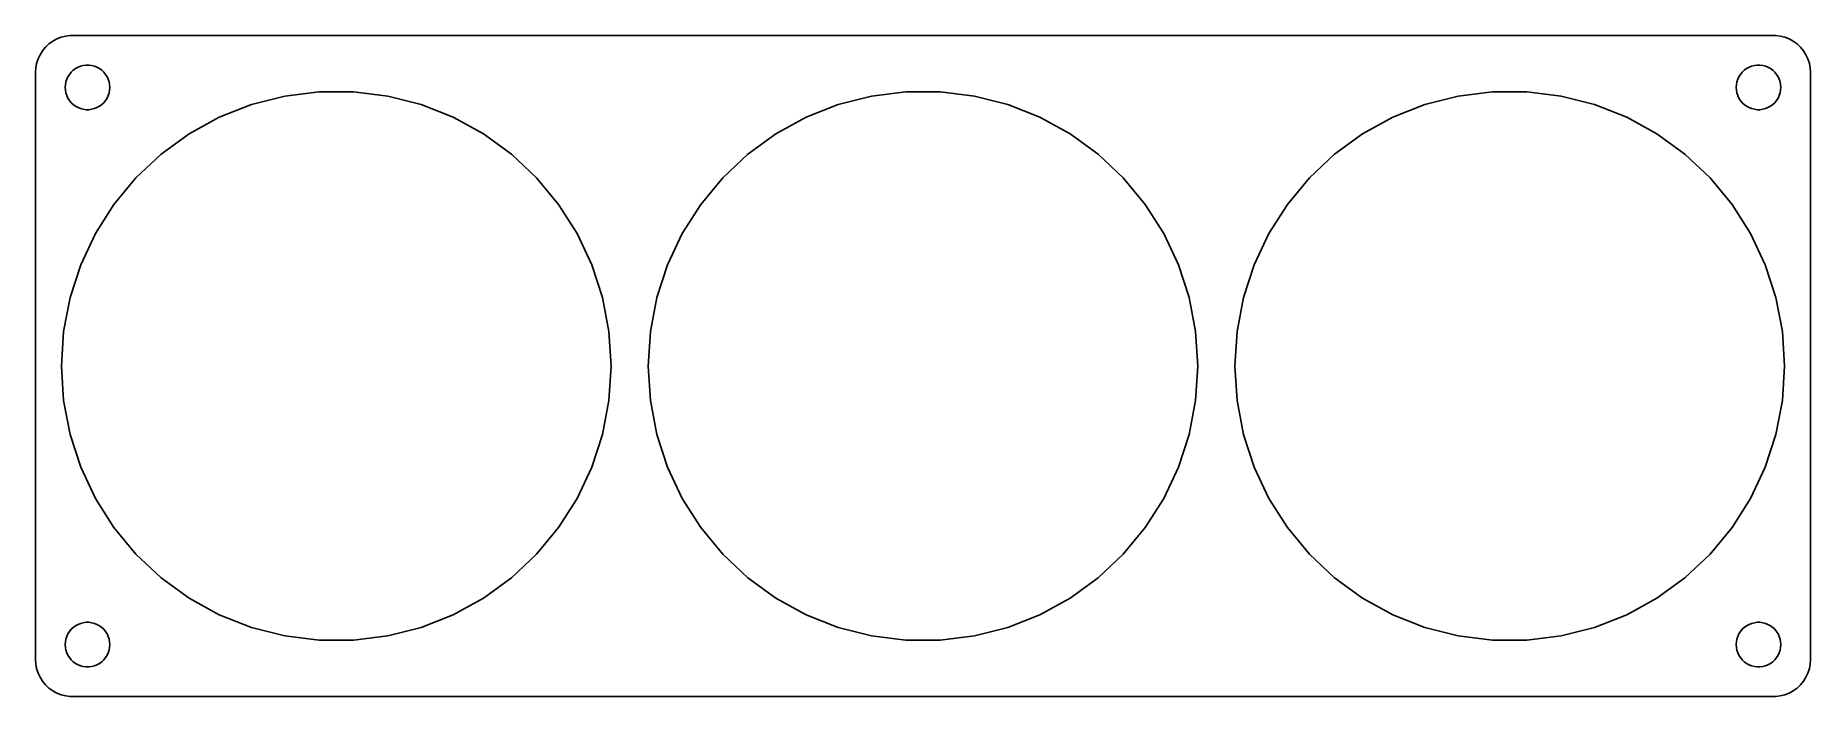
# Model space of a CAD drawing. Header units: metres. Extents: x -120 to 120, y -44 to 44.
import ezdxf

# ---------------------------------------------------------------- set-up
doc = ezdxf.new("R2010")
doc.units = ezdxf.units.M

msp = doc.modelspace()

# ---------------------------------------------------------------- linework, layer by layer
for p, q in [((-117.687, 43.3526), (-118.145, 42.9227)), ((-117.179, 43.7216), (-117.687, 43.3526)), ((-116.629, 44.0241), (-117.179, 43.7216)), ((-116.045, 44.2553), (-116.629, 44.0241)), ((-115.437, 44.4114), (-116.045, 44.2553)), ((-114.814, 44.4901), (-115.437, 44.4114)), ((114.814, 44.4901), (-114.814, 44.4901)), ((115.437, 44.4114), (114.814, 44.4901)), ((116.045, 44.2553), (115.437, 44.4114)), ((116.629, 44.0241), (116.045, 44.2553)), ((117.179, 43.7216), (116.629, 44.0241)), ((117.687, 43.3526), (117.179, 43.7216)), ((118.145, 42.9227), (117.687, 43.3526)), ((-119.343, 40.7434), (-119.461, 40.1267)), ((-119.149, 41.3406), (-119.343, 40.7434)), ((-118.882, 41.9088), (-119.149, 41.3406)), ((-118.545, 42.4389), (-118.882, 41.9088)), ((-118.145, 42.9227), (-118.545, 42.4389)), ((118.545, 42.4389), (118.145, 42.9227)), ((118.882, 41.9088), (118.545, 42.4389)), ((119.149, 41.3406), (118.882, 41.9088)), ((119.343, 40.7434), (119.149, 41.3406)), ((119.461, 40.1267), (119.343, 40.7434)), ((-119.461, 40.1267), (-119.5, 39.5)), ((-119.5, 39.5), (-119.5, -39.5)), ((-115.476, 37.876), (-115.406, 38.2461)), ((-115.406, 38.2461), (-115.289, 38.6044)), ((-115.289, 38.6044), (-115.129, 38.9453)), ((-115.129, 38.9453), (-114.927, 39.2634)), ((-114.927, 39.2634), (-114.687, 39.5536)), ((-114.687, 39.5536), (-114.412, 39.8115)), ((-114.412, 39.8115), (-114.107, 40.033)), ((-114.107, 40.033), (-113.777, 40.2145)), ((-113.777, 40.2145), (-113.427, 40.3532)), ((-113.427, 40.3532), (-113.062, 40.4469)), ((-113.062, 40.4469), (-112.688, 40.4941)), ((-112.688, 40.4941), (-112.312, 40.4941)), ((-112.312, 40.4941), (-111.938, 40.4469)), ((-111.938, 40.4469), (-111.573, 40.3532)), ((-111.573, 40.3532), (-111.223, 40.2145)), ((-111.223, 40.2145), (-110.893, 40.033)), ((-110.893, 40.033), (-110.588, 39.8115)), ((-110.588, 39.8115), (-110.313, 39.5536)), ((-110.313, 39.5536), (-110.073, 39.2634)), ((-110.073, 39.2634), (-109.871, 38.9453)), ((-109.871, 38.9453), (-109.711, 38.6044)), ((-109.711, 38.6044), (-109.594, 38.2461)), ((-109.594, 38.2461), (-109.524, 37.876)), ((109.524, 37.876), (109.594, 38.2461)), ((109.594, 38.2461), (109.711, 38.6044)), ((109.711, 38.6044), (109.871, 38.9453)), ((109.871, 38.9453), (110.073, 39.2634)), ((110.073, 39.2634), (110.313, 39.5536)), ((110.313, 39.5536), (110.588, 39.8115)), ((110.588, 39.8115), (110.893, 40.033)), ((110.893, 40.033), (111.223, 40.2145)), ((111.223, 40.2145), (111.573, 40.3532)), ((111.573, 40.3532), (111.938, 40.4469)), ((111.938, 40.4469), (112.312, 40.4941)), ((112.312, 40.4941), (112.688, 40.4941)), ((112.688, 40.4941), (113.062, 40.4469)), ((113.062, 40.4469), (113.427, 40.3532)), ((113.427, 40.3532), (113.777, 40.2145)), ((113.777, 40.2145), (114.107, 40.033)), ((114.107, 40.033), (114.412, 39.8115)), ((114.412, 39.8115), (114.687, 39.5536)), ((114.687, 39.5536), (114.927, 39.2634)), ((114.927, 39.2634), (115.129, 38.9453)), ((115.129, 38.9453), (115.289, 38.6044)), ((115.289, 38.6044), (115.406, 38.2461)), ((115.406, 38.2461), (115.476, 37.876)), ((119.5, 39.5), (119.461, 40.1267)), ((119.5, -39.5), (119.5, 39.5)), ((-115.5, 37.5), (-115.476, 37.876)), ((-115.476, 37.124), (-115.5, 37.5)), ((-115.406, 36.7539), (-115.476, 37.124)), ((-115.289, 36.3956), (-115.406, 36.7539)), ((-115.129, 36.0547), (-115.289, 36.3956)), ((-114.927, 35.7366), (-115.129, 36.0547)), ((-109.871, 36.0547), (-110.073, 35.7366)), ((-109.711, 36.3956), (-109.871, 36.0547)), ((-109.594, 36.7539), (-109.711, 36.3956)), ((-109.524, 37.124), (-109.594, 36.7539)), ((-109.524, 37.876), (-109.5, 37.5)), ((-109.5, 37.5), (-109.524, 37.124)), ((-90.4336, 35.1891), (-85.9331, 36.3446)), ((-85.9331, 36.3446), (-81.3232, 36.927)), ((-81.3232, 36.927), (-76.6767, 36.927)), ((-76.6767, 36.927), (-72.0669, 36.3446)), ((-72.0669, 36.3446), (-67.5664, 35.1891)), ((-11.4336, 35.1891), (-6.93311, 36.3446)), ((-6.93311, 36.3446), (-2.32324, 36.927)), ((-2.32324, 36.927), (2.32324, 36.927)), ((2.32324, 36.927), (6.93311, 36.3446)), ((6.93311, 36.3446), (11.4336, 35.1891)), ((67.5664, 35.1891), (72.0669, 36.3446)), ((72.0669, 36.3446), (76.6767, 36.927)), ((76.6767, 36.927), (81.3232, 36.927)), ((81.3232, 36.927), (85.9331, 36.3446)), ((85.9331, 36.3446), (90.4336, 35.1891)), ((109.5, 37.5), (109.524, 37.876)), ((109.524, 37.124), (109.5, 37.5)), ((109.594, 36.7539), (109.524, 37.124)), ((109.711, 36.3956), (109.594, 36.7539)), ((109.871, 36.0547), (109.711, 36.3956)), ((110.073, 35.7366), (109.871, 36.0547)), ((115.129, 36.0547), (114.927, 35.7366)), ((115.289, 36.3956), (115.129, 36.0547)), ((115.406, 36.7539), (115.289, 36.3956)), ((115.476, 37.124), (115.406, 36.7539)), ((115.476, 37.876), (115.5, 37.5)), ((115.5, 37.5), (115.476, 37.124)), ((-114.687, 35.4464), (-114.927, 35.7366)), ((-114.412, 35.1885), (-114.687, 35.4464)), ((-114.107, 34.967), (-114.412, 35.1885)), ((-113.777, 34.7855), (-114.107, 34.967)), ((-113.427, 34.6468), (-113.777, 34.7855)), ((-113.062, 34.5531), (-113.427, 34.6468)), ((-112.688, 34.5059), (-113.062, 34.5531)), ((-112.312, 34.5059), (-112.688, 34.5059)), ((-111.938, 34.5531), (-112.312, 34.5059)), ((-111.573, 34.6468), (-111.938, 34.5531)), ((-111.223, 34.7855), (-111.573, 34.6468)), ((-110.893, 34.967), (-111.223, 34.7855)), ((-110.588, 35.1885), (-110.893, 34.967)), ((-110.313, 35.4464), (-110.588, 35.1885)), ((-110.073, 35.7366), (-110.313, 35.4464)), ((-98.8256, 31.2401), (-94.7538, 33.4786)), ((-94.7538, 33.4786), (-90.4336, 35.1891)), ((-67.5664, 35.1891), (-63.2462, 33.4786)), ((-63.2462, 33.4786), (-59.1744, 31.2401)), ((-19.8256, 31.2401), (-15.7538, 33.4786)), ((-15.7538, 33.4786), (-11.4336, 35.1891)), ((11.4336, 35.1891), (15.7538, 33.4786)), ((15.7538, 33.4786), (19.8256, 31.2401)), ((59.1744, 31.2401), (63.2462, 33.4786)), ((63.2462, 33.4786), (67.5664, 35.1891)), ((90.4336, 35.1891), (94.7538, 33.4786)), ((94.7538, 33.4786), (98.8256, 31.2401)), ((110.313, 35.4464), (110.073, 35.7366)), ((110.588, 35.1885), (110.313, 35.4464)), ((110.893, 34.967), (110.588, 35.1885)), ((111.223, 34.7855), (110.893, 34.967)), ((111.573, 34.6468), (111.223, 34.7855)), ((111.938, 34.5531), (111.573, 34.6468)), ((112.312, 34.5059), (111.938, 34.5531)), ((112.688, 34.5059), (112.312, 34.5059)), ((113.062, 34.5531), (112.688, 34.5059)), ((113.427, 34.6468), (113.062, 34.5531)), ((113.777, 34.7855), (113.427, 34.6468)), ((114.107, 34.967), (113.777, 34.7855)), ((114.412, 35.1885), (114.107, 34.967)), ((114.687, 35.4464), (114.412, 35.1885)), ((114.927, 35.7366), (114.687, 35.4464)), ((-102.585, 28.509), (-98.8256, 31.2401)), ((-59.1744, 31.2401), (-55.4153, 28.509)), ((-23.5847, 28.509), (-19.8256, 31.2401)), ((19.8256, 31.2401), (23.5847, 28.509)), ((55.4153, 28.509), (59.1744, 31.2401)), ((98.8256, 31.2401), (102.585, 28.509)), ((-105.972, 25.3282), (-102.585, 28.509)), ((-55.4153, 28.509), (-52.0282, 25.3282)), ((-26.9718, 25.3282), (-23.5847, 28.509)), ((23.5847, 28.509), (26.9718, 25.3282)), ((52.0282, 25.3282), (55.4153, 28.509)), ((102.585, 28.509), (105.972, 25.3282)), ((-108.934, 21.748), (-105.972, 25.3282)), ((-52.0282, 25.3282), (-49.0664, 21.748)), ((-29.9336, 21.748), (-26.9718, 25.3282)), ((26.9718, 25.3282), (29.9336, 21.748)), ((49.0664, 21.748), (52.0282, 25.3282)), ((105.972, 25.3282), (108.934, 21.748)), ((-111.423, 17.8249), (-108.934, 21.748)), ((-49.0664, 21.748), (-46.5766, 17.8249)), ((-32.4233, 17.8249), (-29.9336, 21.748)), ((29.9336, 21.748), (32.4233, 17.8249)), ((46.5766, 17.8249), (49.0664, 21.748)), ((108.934, 21.748), (111.423, 17.8249)), ((-113.402, 13.6206), (-111.423, 17.8249)), ((-46.5766, 17.8249), (-44.5983, 13.6206)), ((-34.4017, 13.6206), (-32.4233, 17.8249)), ((32.4233, 17.8249), (34.4017, 13.6206)), ((44.5983, 13.6206), (46.5766, 17.8249)), ((111.423, 17.8249), (113.402, 13.6206)), ((-114.838, 9.20152), (-113.402, 13.6206)), ((-44.5983, 13.6206), (-43.1624, 9.20152)), ((-35.8376, 9.20152), (-34.4017, 13.6206)), ((34.4017, 13.6206), (35.8376, 9.20152)), ((43.1624, 9.20152), (44.5983, 13.6206)), ((113.402, 13.6206), (114.838, 9.20152)), ((-115.708, 4.63733), (-114.838, 9.20152)), ((-43.1624, 9.20152), (-42.2917, 4.63733)), ((-36.7082, 4.63733), (-35.8376, 9.20152)), ((35.8376, 9.20152), (36.7082, 4.63733)), ((42.2917, 4.63733), (43.1624, 9.20152)), ((114.838, 9.20152), (115.708, 4.63733)), ((-116, 0), (-115.708, 4.63733)), ((-42.2917, 4.63733), (-42, 0)), ((-37, 0), (-36.7082, 4.63733)), ((36.7082, 4.63733), (37, 0)), ((42, 0), (42.2917, 4.63733)), ((115.708, 4.63733), (116, 0)), ((-115.708, -4.63733), (-116, 0)), ((-42, 0), (-42.2917, -4.63733)), ((-36.7082, -4.63733), (-37, 0)), ((37, 0), (36.7082, -4.63733)), ((42.2917, -4.63733), (42, 0)), ((116, 0), (115.708, -4.63733)), ((-114.838, -9.20152), (-115.708, -4.63733)), ((-42.2917, -4.63733), (-43.1624, -9.20152)), ((-35.8376, -9.20152), (-36.7082, -4.63733)), ((36.7082, -4.63733), (35.8376, -9.20152)), ((43.1624, -9.20152), (42.2917, -4.63733)), ((115.708, -4.63733), (114.838, -9.20152)), ((-113.402, -13.6206), (-114.838, -9.20152)), ((-43.1624, -9.20152), (-44.5983, -13.6206)), ((-34.4017, -13.6206), (-35.8376, -9.20152)), ((35.8376, -9.20152), (34.4017, -13.6206)), ((44.5983, -13.6206), (43.1624, -9.20152)), ((114.838, -9.20152), (113.402, -13.6206)), ((-111.423, -17.8249), (-113.402, -13.6206)), ((-44.5983, -13.6206), (-46.5766, -17.8249)), ((-32.4233, -17.8249), (-34.4017, -13.6206)), ((34.4017, -13.6206), (32.4233, -17.8249)), ((46.5766, -17.8249), (44.5983, -13.6206)), ((113.402, -13.6206), (111.423, -17.8249)), ((-108.934, -21.748), (-111.423, -17.8249)), ((-46.5766, -17.8249), (-49.0664, -21.748)), ((-29.9336, -21.748), (-32.4233, -17.8249)), ((32.4233, -17.8249), (29.9336, -21.748)), ((49.0664, -21.748), (46.5766, -17.8249)), ((111.423, -17.8249), (108.934, -21.748)), ((-105.972, -25.3282), (-108.934, -21.748)), ((-49.0664, -21.748), (-52.0282, -25.3282)), ((-26.9718, -25.3282), (-29.9336, -21.748)), ((29.9336, -21.748), (26.9718, -25.3282)), ((52.0282, -25.3282), (49.0664, -21.748)), ((108.934, -21.748), (105.972, -25.3282)), ((-102.585, -28.509), (-105.972, -25.3282)), ((-52.0282, -25.3282), (-55.4153, -28.509)), ((-23.5847, -28.509), (-26.9718, -25.3282)), ((26.9718, -25.3282), (23.5847, -28.509)), ((55.4153, -28.509), (52.0282, -25.3282)), ((105.972, -25.3282), (102.585, -28.509)), ((-98.8256, -31.2401), (-102.585, -28.509)), ((-55.4153, -28.509), (-59.1744, -31.2401)), ((-19.8256, -31.2401), (-23.5847, -28.509)), ((23.5847, -28.509), (19.8256, -31.2401)), ((59.1744, -31.2401), (55.4153, -28.509)), ((102.585, -28.509), (98.8256, -31.2401)), ((-94.7538, -33.4786), (-98.8256, -31.2401)), ((-59.1744, -31.2401), (-63.2462, -33.4786)), ((-15.7538, -33.4786), (-19.8256, -31.2401)), ((19.8256, -31.2401), (15.7538, -33.4786)), ((63.2462, -33.4786), (59.1744, -31.2401)), ((98.8256, -31.2401), (94.7538, -33.4786)), ((-115.129, -36.0547), (-114.927, -35.7366)), ((-114.927, -35.7366), (-114.687, -35.4464)), ((-114.687, -35.4464), (-114.412, -35.1885)), ((-114.412, -35.1885), (-114.107, -34.967)), ((-114.107, -34.967), (-113.777, -34.7855)), ((-113.777, -34.7855), (-113.427, -34.6468)), ((-113.427, -34.6468), (-113.062, -34.5531)), ((-113.062, -34.5531), (-112.688, -34.5059)), ((-112.688, -34.5059), (-112.312, -34.5059)), ((-112.312, -34.5059), (-111.938, -34.5531)), ((-111.938, -34.5531), (-111.573, -34.6468)), ((-111.573, -34.6468), (-111.223, -34.7855)), ((-111.223, -34.7855), (-110.893, -34.967)), ((-110.893, -34.967), (-110.588, -35.1885)), ((-110.588, -35.1885), (-110.313, -35.4464)), ((-110.313, -35.4464), (-110.073, -35.7366)), ((-110.073, -35.7366), (-109.871, -36.0547)), ((-90.4336, -35.1891), (-94.7538, -33.4786)), ((-85.9331, -36.3446), (-90.4336, -35.1891)), ((-67.5664, -35.1891), (-72.0669, -36.3446)), ((-63.2462, -33.4786), (-67.5664, -35.1891)), ((-11.4336, -35.1891), (-15.7538, -33.4786)), ((-6.93311, -36.3446), (-11.4336, -35.1891)), ((11.4336, -35.1891), (6.93311, -36.3446)), ((15.7538, -33.4786), (11.4336, -35.1891)), ((67.5664, -35.1891), (63.2462, -33.4786)), ((72.0669, -36.3446), (67.5664, -35.1891)), ((90.4336, -35.1891), (85.9331, -36.3446)), ((94.7538, -33.4786), (90.4336, -35.1891)), ((109.871, -36.0547), (110.073, -35.7366)), ((110.073, -35.7366), (110.313, -35.4464)), ((110.313, -35.4464), (110.588, -35.1885)), ((110.588, -35.1885), (110.893, -34.967)), ((110.893, -34.967), (111.223, -34.7855)), ((111.223, -34.7855), (111.573, -34.6468)), ((111.573, -34.6468), (111.938, -34.5531)), ((111.938, -34.5531), (112.312, -34.5059)), ((112.312, -34.5059), (112.688, -34.5059)), ((112.688, -34.5059), (113.062, -34.5531)), ((113.062, -34.5531), (113.427, -34.6468)), ((113.427, -34.6468), (113.777, -34.7855)), ((113.777, -34.7855), (114.107, -34.967)), ((114.107, -34.967), (114.412, -35.1885)), ((114.412, -35.1885), (114.687, -35.4464)), ((114.687, -35.4464), (114.927, -35.7366)), ((114.927, -35.7366), (115.129, -36.0547)), ((-115.5, -37.5), (-115.476, -37.124)), ((-115.476, -37.876), (-115.5, -37.5)), ((-115.476, -37.124), (-115.406, -36.7539)), ((-115.406, -38.2461), (-115.476, -37.876)), ((-115.406, -36.7539), (-115.289, -36.3956)), ((-115.289, -36.3956), (-115.129, -36.0547)), ((-109.871, -36.0547), (-109.711, -36.3956)), ((-109.711, -36.3956), (-109.594, -36.7539)), ((-109.594, -36.7539), (-109.524, -37.124)), ((-109.524, -37.876), (-109.594, -38.2461)), ((-109.524, -37.124), (-109.5, -37.5)), ((-109.5, -37.5), (-109.524, -37.876)), ((-81.3232, -36.927), (-85.9331, -36.3446)), ((-76.6767, -36.927), (-81.3232, -36.927)), ((-72.0669, -36.3446), (-76.6767, -36.927)), ((-2.32324, -36.927), (-6.93311, -36.3446)), ((2.32324, -36.927), (-2.32324, -36.927)), ((6.93311, -36.3446), (2.32324, -36.927)), ((76.6767, -36.927), (72.0669, -36.3446)), ((81.3232, -36.927), (76.6767, -36.927)), ((85.9331, -36.3446), (81.3232, -36.927)), ((109.5, -37.5), (109.524, -37.124)), ((109.524, -37.876), (109.5, -37.5)), ((109.524, -37.124), (109.594, -36.7539)), ((109.594, -38.2461), (109.524, -37.876)), ((109.594, -36.7539), (109.711, -36.3956)), ((109.711, -36.3956), (109.871, -36.0547)), ((115.129, -36.0547), (115.289, -36.3956)), ((115.289, -36.3956), (115.406, -36.7539)), ((115.406, -36.7539), (115.476, -37.124)), ((115.476, -37.876), (115.406, -38.2461)), ((115.476, -37.124), (115.5, -37.5)), ((115.5, -37.5), (115.476, -37.876)), ((-119.5, -39.5), (-119.461, -40.1267)), ((-119.461, -40.1267), (-119.343, -40.7434)), ((-115.289, -38.6044), (-115.406, -38.2461)), ((-115.129, -38.9453), (-115.289, -38.6044)), ((-114.927, -39.2634), (-115.129, -38.9453)), ((-114.687, -39.5536), (-114.927, -39.2634)), ((-114.412, -39.8115), (-114.687, -39.5536)), ((-114.107, -40.033), (-114.412, -39.8115)), ((-113.777, -40.2145), (-114.107, -40.033)), ((-113.427, -40.3532), (-113.777, -40.2145)), ((-113.062, -40.4469), (-113.427, -40.3532)), ((-112.688, -40.4941), (-113.062, -40.4469)), ((-112.312, -40.4941), (-112.688, -40.4941)), ((-111.938, -40.4469), (-112.312, -40.4941)), ((-111.573, -40.3532), (-111.938, -40.4469)), ((-111.223, -40.2145), (-111.573, -40.3532)), ((-110.893, -40.033), (-111.223, -40.2145)), ((-110.588, -39.8115), (-110.893, -40.033)), ((-110.313, -39.5536), (-110.588, -39.8115)), ((-110.073, -39.2634), (-110.313, -39.5536)), ((-109.871, -38.9453), (-110.073, -39.2634)), ((-109.711, -38.6044), (-109.871, -38.9453)), ((-109.594, -38.2461), (-109.711, -38.6044)), ((109.711, -38.6044), (109.594, -38.2461)), ((109.871, -38.9453), (109.711, -38.6044)), ((110.073, -39.2634), (109.871, -38.9453)), ((110.313, -39.5536), (110.073, -39.2634)), ((110.588, -39.8115), (110.313, -39.5536)), ((110.893, -40.033), (110.588, -39.8115)), ((111.223, -40.2145), (110.893, -40.033)), ((111.573, -40.3532), (111.223, -40.2145)), ((111.938, -40.4469), (111.573, -40.3532)), ((112.312, -40.4941), (111.938, -40.4469)), ((112.688, -40.4941), (112.312, -40.4941)), ((113.062, -40.4469), (112.688, -40.4941)), ((113.427, -40.3532), (113.062, -40.4469)), ((113.777, -40.2145), (113.427, -40.3532)), ((114.107, -40.033), (113.777, -40.2145)), ((114.412, -39.8115), (114.107, -40.033)), ((114.687, -39.5536), (114.412, -39.8115)), ((114.927, -39.2634), (114.687, -39.5536)), ((115.129, -38.9453), (114.927, -39.2634)), ((115.289, -38.6044), (115.129, -38.9453)), ((115.406, -38.2461), (115.289, -38.6044)), ((119.343, -40.7434), (119.461, -40.1267)), ((119.461, -40.1267), (119.5, -39.5)), ((-119.343, -40.7434), (-119.149, -41.3406)), ((-119.149, -41.3406), (-118.882, -41.9088)), ((-118.882, -41.9088), (-118.545, -42.4389)), ((-118.545, -42.4389), (-118.145, -42.9227)), ((-118.145, -42.9227), (-117.687, -43.3526)), ((117.687, -43.3526), (118.145, -42.9227)), ((118.145, -42.9227), (118.545, -42.4389)), ((118.545, -42.4389), (118.882, -41.9088)), ((118.882, -41.9088), (119.149, -41.3406)), ((119.149, -41.3406), (119.343, -40.7434)), ((-117.687, -43.3526), (-117.179, -43.7216)), ((-117.179, -43.7216), (-116.629, -44.0241)), ((-116.629, -44.0241), (-116.045, -44.2553)), ((-116.045, -44.2553), (-115.437, -44.4114)), ((-115.437, -44.4114), (-114.814, -44.4901)), ((-114.814, -44.4901), (114.814, -44.4901)), ((114.814, -44.4901), (115.437, -44.4114)), ((115.437, -44.4114), (116.045, -44.2553)), ((116.045, -44.2553), (116.629, -44.0241)), ((116.629, -44.0241), (117.179, -43.7216)), ((117.179, -43.7216), (117.687, -43.3526))]:
    msp.add_line(p, q)

doc.saveas('drawing.dxf')
